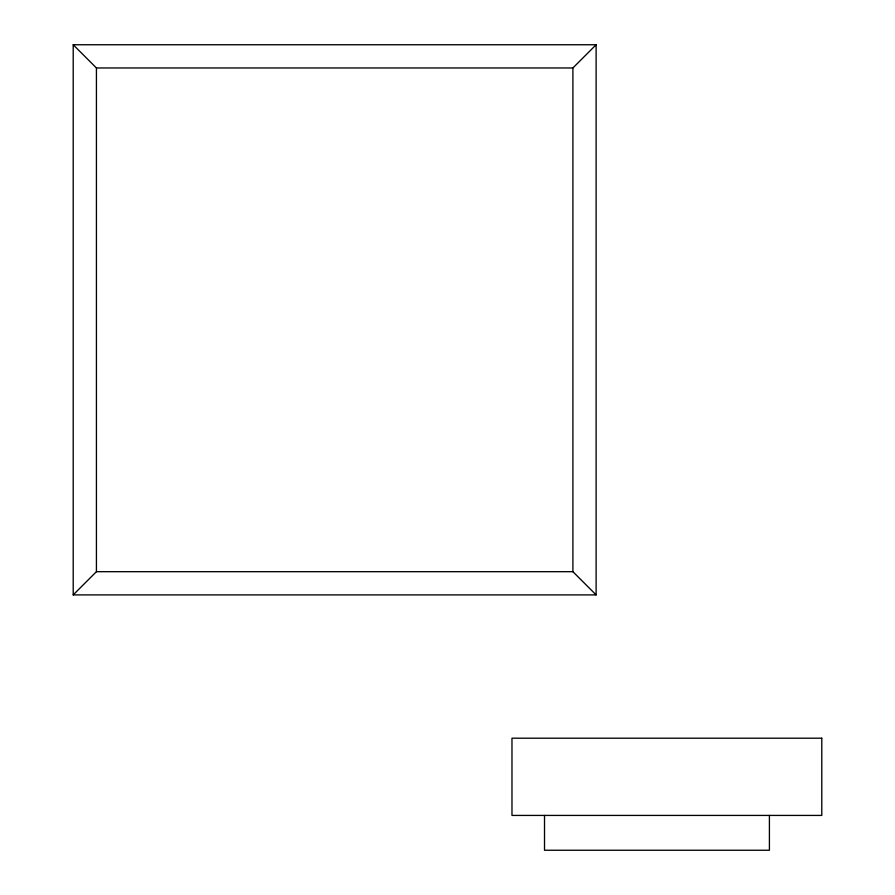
<?xml version="1.0" encoding="UTF-8"?>
<svg xmlns="http://www.w3.org/2000/svg" width="895" height="895" viewBox="0 0 895 895"><rect width="100%" height="100%" fill="white"/><g stroke="black" fill="none" stroke-linecap="round" stroke-linejoin="round"><path stroke-width="1.34" d="M596.115 594.895L572.901 571.681L572.901 67.964L596.115 44.75L73.211 44.75L73.211 594.895L596.115 594.895L596.115 44.75M73.211 594.895L96.425 571.681L96.425 67.964L73.211 44.75M96.425 67.964L572.901 67.964M96.425 571.681L572.901 571.681M769.409 815.423L769.409 850.25L544.518 850.25L544.518 815.423M821.789 738.196L511.974 738.196L511.974 815.423L821.789 815.423L821.789 738.196"/></g></svg>
